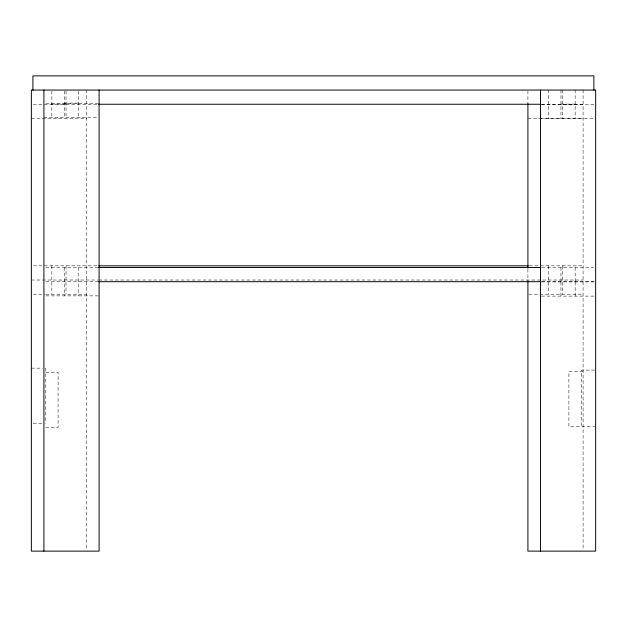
<?xml version="1.0" encoding="UTF-8"?>
<svg xmlns="http://www.w3.org/2000/svg" width="627" height="627" viewBox="0 0 627 627"><rect width="100%" height="100%" fill="white"/><g stroke="black" fill="none" stroke-linecap="round" stroke-linejoin="round"><path stroke-width="0.47" stroke-dasharray="3.13 2.35" d="M64.409 103.079L78.594 103.079M45.849 103.243L99.09 103.243M51.845 104.082L66.031 104.082M560.969 104.082L575.155 104.082M33.286 104.254L97.875 104.254M541.446 104.254L595.65 104.254M541.462 104.419L583.086 104.419M43.914 117.468L98.118 117.468M31.35 118.472L86.526 118.472M540.474 118.472L594.678 118.472M527.91 118.644L583.086 118.644M33.309 265.832L97.875 265.832M529.282 265.832L583.086 265.832M45.873 267.502L97.718 267.502M541.846 267.502L593.691 267.502M31.35 280.018L97.875 280.018M98.847 280.018L583.086 280.018M45.849 281.688L99.09 281.688M541.846 281.688L595.65 281.688M541.446 281.923L595.65 281.923M33.286 294.204L44.901 294.204M45.873 294.204L86.526 294.204M528.882 294.204L583.086 294.204M45.849 295.873L99.09 295.873M541.446 296.109L595.65 296.109M31.35 368.151L42.699 368.151M594.702 370.095L581.464 370.095L581.464 426.579M583.086 371.403L568.901 371.403L568.901 426.579L594.702 426.579M45.81 372.32L58.099 372.32L58.099 427.489L43.914 427.489M33.239 423.327L42.699 423.327M583.086 90.061L583.086 550.145M575.155 90.061L575.155 118.472M575.155 267.502L575.155 281.688M575.155 281.923L575.155 296.109M562.591 90.061L562.591 118.644M562.591 265.832L562.591 294.204M560.969 90.061L560.969 118.472M560.969 267.502L560.969 281.688M560.969 281.923L560.969 296.109M548.406 90.061L548.406 118.644M548.406 265.832L548.406 294.204M527.91 91.04L527.91 103.769M527.91 269.202L527.91 280.951M86.526 90.061L86.526 550.145M78.594 91.04L78.594 118.44M78.594 267.502L78.594 295.873M66.031 91.04L66.015 118.472M66.031 265.832L66.031 294.204M64.409 91.04L64.409 118.44M64.409 267.502L64.409 295.873M51.845 91.04L51.829 118.472M51.845 265.832L51.845 294.204M45.536 368.151L45.536 423.327"/><path stroke-width="0.94" d="M98.698 104.254L540.866 104.254M98.847 265.832L528.302 265.832M98.698 267.502L540.866 267.502M98.698 281.688L540.866 281.688M593.871 90.061L593.871 75.875L32.917 75.875L32.917 90.061M540.474 90.061L540.474 551.125M527.91 103.769L527.91 268.223M527.91 280.951L527.91 551.125L595.65 551.125L595.65 90.061L31.35 90.061L31.35 551.125L99.09 551.125L99.09 90.061M43.914 90.061L43.914 551.125"/></g></svg>
